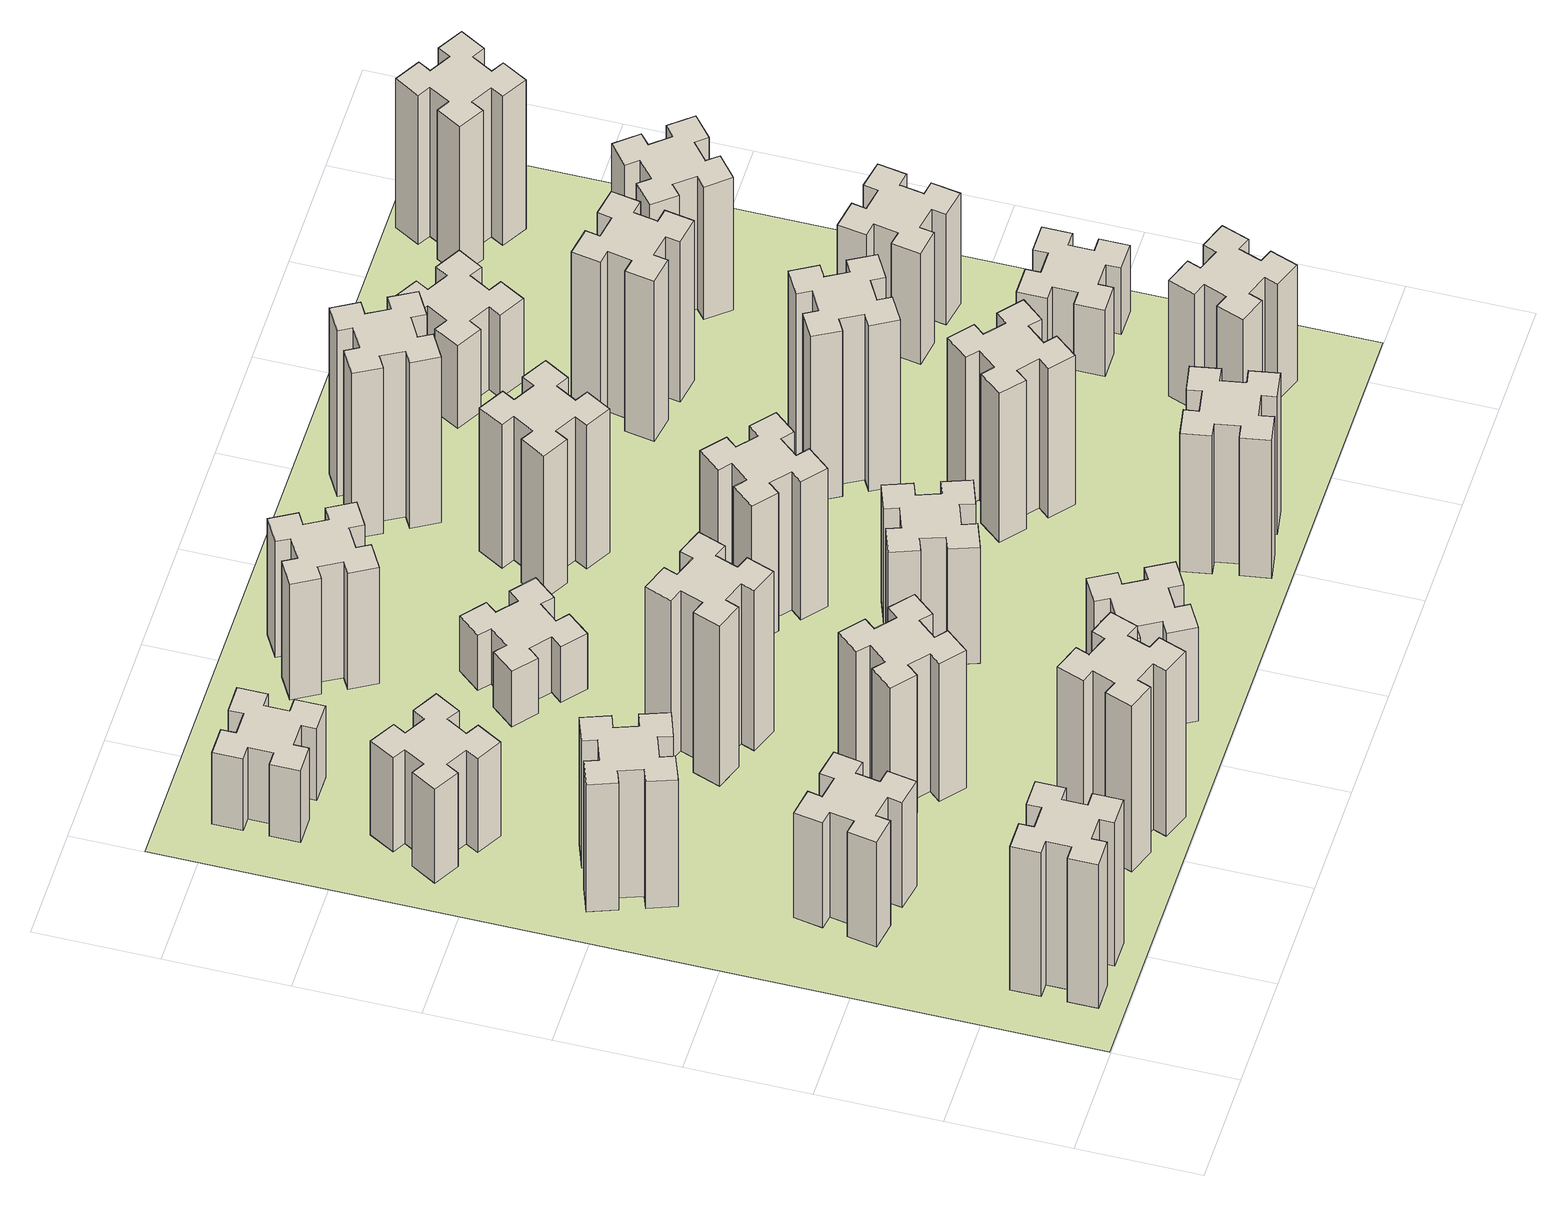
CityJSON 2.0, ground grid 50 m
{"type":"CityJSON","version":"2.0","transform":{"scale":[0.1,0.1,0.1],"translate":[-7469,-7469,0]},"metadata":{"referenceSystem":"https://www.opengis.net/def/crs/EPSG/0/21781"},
"CityObjects":{
"building1":{"type":"Building","attributes":{"class":"1000","function":"1000","usage":"1000","yearOfConstruction":2016,"roofType":"1000","measuredHeight":78,"storeysAboveGround":30,"storeysBelowGround":0},"geometry":[{"type":"Solid","lod":"1","boundaries":[[[[0,1,2,3,4,5,6,7,8,9,10,11,12,13,14,15,16,17,18,19]],[[17,16,20,21]],[[16,15,22,20]],[[15,14,23,22]],[[14,13,24,23]],[[13,12,25,24]],[[12,11,26,25]],[[11,10,27,26]],[[10,9,28,27]],[[9,8,29,28]],[[8,7,30,29]],[[7,6,31,30]],[[6,5,32,31]],[[5,4,33,32]],[[4,3,34,33]],[[3,2,35,34]],[[2,1,36,35]],[[1,0,37,36]],[[0,19,38,37]],[[19,18,39,38]],[[18,17,21,39]],[[24,25,26,27,28,29,30,31,32,33,34,35,36,37,38,39,21,20,22,23]]]]}]},
"building2":{"type":"Building","attributes":{"class":"1000","function":"1000","usage":"1000","yearOfConstruction":2016,"roofType":"1000","measuredHeight":57,"storeysAboveGround":30,"storeysBelowGround":0},"geometry":[{"type":"Solid","lod":"1","boundaries":[[[[40,41,42,43,44,45,46,47,48,49,50,51,52,53,54,55,56,57,58,59]],[[57,56,60,61]],[[56,55,62,60]],[[55,54,63,62]],[[54,53,64,63]],[[53,52,65,64]],[[52,51,66,65]],[[51,50,67,66]],[[50,49,68,67]],[[49,48,69,68]],[[48,47,70,69]],[[47,46,71,70]],[[46,45,72,71]],[[45,44,73,72]],[[44,43,74,73]],[[43,42,75,74]],[[42,41,76,75]],[[41,40,77,76]],[[40,59,78,77]],[[59,58,79,78]],[[58,57,61,79]],[[64,65,66,67,68,69,70,71,72,73,74,75,76,77,78,79,61,60,62,63]]]]}]},
"building3":{"type":"Building","attributes":{"class":"1000","function":"1000","usage":"1000","yearOfConstruction":2016,"roofType":"1000","measuredHeight":69,"storeysAboveGround":30,"storeysBelowGround":0},"geometry":[{"type":"Solid","lod":"1","boundaries":[[[[80,81,82,83,84,85,86,87,88,89,90,91,92,93,94,95,96,97,98,99]],[[97,96,100,101]],[[96,95,102,100]],[[95,94,103,102]],[[94,93,104,103]],[[93,92,105,104]],[[92,91,106,105]],[[91,90,107,106]],[[90,89,108,107]],[[89,88,109,108]],[[88,87,110,109]],[[87,86,111,110]],[[86,85,112,111]],[[85,84,113,112]],[[84,83,114,113]],[[83,82,115,114]],[[82,81,116,115]],[[81,80,117,116]],[[80,99,118,117]],[[99,98,119,118]],[[98,97,101,119]],[[104,105,106,107,108,109,110,111,112,113,114,115,116,117,118,119,101,100,102,103]]]]}]},
"building4":{"type":"Building","attributes":{"class":"1000","function":"1000","usage":"1000","yearOfConstruction":2016,"roofType":"1000","measuredHeight":51,"storeysAboveGround":30,"storeysBelowGround":0},"geometry":[{"type":"Solid","lod":"1","boundaries":[[[[120,121,122,123,124,125,126,127,128,129,130,131,132,133,134,135,136,137,138,139]],[[137,136,140,141]],[[136,135,142,140]],[[135,134,143,142]],[[134,133,144,143]],[[133,132,145,144]],[[132,131,146,145]],[[131,130,147,146]],[[130,129,148,147]],[[129,128,149,148]],[[128,127,150,149]],[[127,126,151,150]],[[126,125,152,151]],[[125,124,153,152]],[[124,123,154,153]],[[123,122,155,154]],[[122,121,156,155]],[[121,120,157,156]],[[120,139,158,157]],[[139,138,159,158]],[[138,137,141,159]],[[144,145,146,147,148,149,150,151,152,153,154,155,156,157,158,159,141,140,142,143]]]]}]},
"building5":{"type":"Building","attributes":{"class":"1000","function":"1000","usage":"1000","yearOfConstruction":2016,"roofType":"1000","measuredHeight":90,"storeysAboveGround":30,"storeysBelowGround":0},"geometry":[{"type":"Solid","lod":"1","boundaries":[[[[160,161,162,163,164,165,166,167,168,169,170,171,172,173,174,175,176,177,178,179]],[[177,176,180,181]],[[176,175,182,180]],[[175,174,183,182]],[[174,173,184,183]],[[173,172,185,184]],[[172,171,186,185]],[[171,170,187,186]],[[170,169,188,187]],[[169,168,189,188]],[[168,167,190,189]],[[167,166,191,190]],[[166,165,192,191]],[[165,164,193,192]],[[164,163,194,193]],[[163,162,195,194]],[[162,161,196,195]],[[161,160,197,196]],[[160,179,198,197]],[[179,178,199,198]],[[178,177,181,199]],[[184,185,186,187,188,189,190,191,192,193,194,195,196,197,198,199,181,180,182,183]]]]}]},
"building6":{"type":"Building","attributes":{"class":"1000","function":"1000","usage":"1000","yearOfConstruction":2016,"roofType":"1000","measuredHeight":39,"storeysAboveGround":30,"storeysBelowGround":0},"geometry":[{"type":"Solid","lod":"1","boundaries":[[[[200,201,202,203,204,205,206,207,208,209,210,211,212,213,214,215,216,217,218,219]],[[217,216,220,221]],[[216,215,222,220]],[[215,214,223,222]],[[214,213,224,223]],[[213,212,225,224]],[[212,211,226,225]],[[211,210,227,226]],[[210,209,228,227]],[[209,208,229,228]],[[208,207,230,229]],[[207,206,231,230]],[[206,205,232,231]],[[205,204,233,232]],[[204,203,234,233]],[[203,202,235,234]],[[202,201,236,235]],[[201,200,237,236]],[[200,219,238,237]],[[219,218,239,238]],[[218,217,221,239]],[[224,225,226,227,228,229,230,231,232,233,234,235,236,237,238,239,221,220,222,223]]]]}]},
"building7":{"type":"Building","attributes":{"class":"1000","function":"1000","usage":"1000","yearOfConstruction":2016,"roofType":"1000","measuredHeight":75,"storeysAboveGround":30,"storeysBelowGround":0},"geometry":[{"type":"Solid","lod":"1","boundaries":[[[[240,241,242,243,244,245,246,247,248,249,250,251,252,253,254,255,256,257,258,259]],[[257,256,260,261]],[[256,255,262,260]],[[255,254,263,262]],[[254,253,264,263]],[[253,252,265,264]],[[252,251,266,265]],[[251,250,267,266]],[[250,249,268,267]],[[249,248,269,268]],[[248,247,270,269]],[[247,246,271,270]],[[246,245,272,271]],[[245,244,273,272]],[[244,243,274,273]],[[243,242,275,274]],[[242,241,276,275]],[[241,240,277,276]],[[240,259,278,277]],[[259,258,279,278]],[[258,257,261,279]],[[264,265,266,267,268,269,270,271,272,273,274,275,276,277,278,279,261,260,262,263]]]]}]},
"building8":{"type":"Building","attributes":{"class":"1000","function":"1000","usage":"1000","yearOfConstruction":2016,"roofType":"1000","measuredHeight":87,"storeysAboveGround":30,"storeysBelowGround":0},"geometry":[{"type":"Solid","lod":"1","boundaries":[[[[280,281,282,283,284,285,286,287,288,289,290,291,292,293,294,295,296,297,298,299]],[[297,296,300,301]],[[296,295,302,300]],[[295,294,303,302]],[[294,293,304,303]],[[293,292,305,304]],[[292,291,306,305]],[[291,290,307,306]],[[290,289,308,307]],[[289,288,309,308]],[[288,287,310,309]],[[287,286,311,310]],[[286,285,312,311]],[[285,284,313,312]],[[284,283,314,313]],[[283,282,315,314]],[[282,281,316,315]],[[281,280,317,316]],[[280,299,318,317]],[[299,298,319,318]],[[298,297,301,319]],[[304,305,306,307,308,309,310,311,312,313,314,315,316,317,318,319,301,300,302,303]]]]}]},
"building9":{"type":"Building","attributes":{"class":"1000","function":"1000","usage":"1000","yearOfConstruction":2016,"roofType":"1000","measuredHeight":51,"storeysAboveGround":30,"storeysBelowGround":0},"geometry":[{"type":"Solid","lod":"1","boundaries":[[[[320,321,322,323,324,325,326,327,328,329,330,331,332,333,334,335,336,337,338,339]],[[337,336,340,341]],[[336,335,342,340]],[[335,334,343,342]],[[334,333,344,343]],[[333,332,345,344]],[[332,331,346,345]],[[331,330,347,346]],[[330,329,348,347]],[[329,328,349,348]],[[328,327,350,349]],[[327,326,351,350]],[[326,325,352,351]],[[325,324,353,352]],[[324,323,354,353]],[[323,322,355,354]],[[322,321,356,355]],[[321,320,357,356]],[[320,339,358,357]],[[339,338,359,358]],[[338,337,341,359]],[[344,345,346,347,348,349,350,351,352,353,354,355,356,357,358,359,341,340,342,343]]]]}]},
"building10":{"type":"Building","attributes":{"class":"1000","function":"1000","usage":"1000","yearOfConstruction":2016,"roofType":"1000","measuredHeight":30,"storeysAboveGround":30,"storeysBelowGround":0},"geometry":[{"type":"Solid","lod":"1","boundaries":[[[[360,361,362,363,364,365,366,367,368,369,370,371,372,373,374,375,376,377,378,379]],[[377,376,380,381]],[[376,375,382,380]],[[375,374,383,382]],[[374,373,384,383]],[[373,372,385,384]],[[372,371,386,385]],[[371,370,387,386]],[[370,369,388,387]],[[369,368,389,388]],[[368,367,390,389]],[[367,366,391,390]],[[366,365,392,391]],[[365,364,393,392]],[[364,363,394,393]],[[363,362,395,394]],[[362,361,396,395]],[[361,360,397,396]],[[360,379,398,397]],[[379,378,399,398]],[[378,377,381,399]],[[384,385,386,387,388,389,390,391,392,393,394,395,396,397,398,399,381,380,382,383]]]]}]},
"building11":{"type":"Building","attributes":{"class":"1000","function":"1000","usage":"1000","yearOfConstruction":2016,"roofType":"1000","measuredHeight":63,"storeysAboveGround":30,"storeysBelowGround":0},"geometry":[{"type":"Solid","lod":"1","boundaries":[[[[400,401,402,403,404,405,406,407,408,409,410,411,412,413,414,415,416,417,418,419]],[[417,416,420,421]],[[416,415,422,420]],[[415,414,423,422]],[[414,413,424,423]],[[413,412,425,424]],[[412,411,426,425]],[[411,410,427,426]],[[410,409,428,427]],[[409,408,429,428]],[[408,407,430,429]],[[407,406,431,430]],[[406,405,432,431]],[[405,404,433,432]],[[404,403,434,433]],[[403,402,435,434]],[[402,401,436,435]],[[401,400,437,436]],[[400,419,438,437]],[[419,418,439,438]],[[418,417,421,439]],[[424,425,426,427,428,429,430,431,432,433,434,435,436,437,438,439,421,420,422,423]]]]}]},
"building12":{"type":"Building","attributes":{"class":"1000","function":"1000","usage":"1000","yearOfConstruction":2016,"roofType":"1000","measuredHeight":63,"storeysAboveGround":30,"storeysBelowGround":0},"geometry":[{"type":"Solid","lod":"1","boundaries":[[[[440,441,442,443,444,445,446,447,448,449,450,451,452,453,454,455,456,457,458,459]],[[457,456,460,461]],[[456,455,462,460]],[[455,454,463,462]],[[454,453,464,463]],[[453,452,465,464]],[[452,451,466,465]],[[451,450,467,466]],[[450,449,468,467]],[[449,448,469,468]],[[448,447,470,469]],[[447,446,471,470]],[[446,445,472,471]],[[445,444,473,472]],[[444,443,474,473]],[[443,442,475,474]],[[442,441,476,475]],[[441,440,477,476]],[[440,459,478,477]],[[459,458,479,478]],[[458,457,461,479]],[[464,465,466,467,468,469,470,471,472,473,474,475,476,477,478,479,461,460,462,463]]]]}]},
"building13":{"type":"Building","attributes":{"class":"1000","function":"1000","usage":"1000","yearOfConstruction":2016,"roofType":"1000","measuredHeight":75,"storeysAboveGround":30,"storeysBelowGround":0},"geometry":[{"type":"Solid","lod":"1","boundaries":[[[[480,481,482,483,484,485,486,487,488,489,490,491,492,493,494,495,496,497,498,499]],[[497,496,500,501]],[[496,495,502,500]],[[495,494,503,502]],[[494,493,504,503]],[[493,492,505,504]],[[492,491,506,505]],[[491,490,507,506]],[[490,489,508,507]],[[489,488,509,508]],[[488,487,510,509]],[[487,486,511,510]],[[486,485,512,511]],[[485,484,513,512]],[[484,483,514,513]],[[483,482,515,514]],[[482,481,516,515]],[[481,480,517,516]],[[480,499,518,517]],[[499,498,519,518]],[[498,497,501,519]],[[504,505,506,507,508,509,510,511,512,513,514,515,516,517,518,519,501,500,502,503]]]]}]},
"building14":{"type":"Building","attributes":{"class":"1000","function":"1000","usage":"1000","yearOfConstruction":2016,"roofType":"1000","measuredHeight":78,"storeysAboveGround":30,"storeysBelowGround":0},"geometry":[{"type":"Solid","lod":"1","boundaries":[[[[520,521,522,523,524,525,526,527,528,529,530,531,532,533,534,535,536,537,538,539]],[[537,536,540,541]],[[536,535,542,540]],[[535,534,543,542]],[[534,533,544,543]],[[533,532,545,544]],[[532,531,546,545]],[[531,530,547,546]],[[530,529,548,547]],[[529,528,549,548]],[[528,527,550,549]],[[527,526,551,550]],[[526,525,552,551]],[[525,524,553,552]],[[524,523,554,553]],[[523,522,555,554]],[[522,521,556,555]],[[521,520,557,556]],[[520,539,558,557]],[[539,538,559,558]],[[538,537,541,559]],[[544,545,546,547,548,549,550,551,552,553,554,555,556,557,558,559,541,540,542,543]]]]}]},
"building15":{"type":"Building","attributes":{"class":"1000","function":"1000","usage":"1000","yearOfConstruction":2016,"roofType":"1000","measuredHeight":75,"storeysAboveGround":30,"storeysBelowGround":0},"geometry":[{"type":"Solid","lod":"1","boundaries":[[[[560,561,562,563,564,565,566,567,568,569,570,571,572,573,574,575,576,577,578,579]],[[577,576,580,581]],[[576,575,582,580]],[[575,574,583,582]],[[574,573,584,583]],[[573,572,585,584]],[[572,571,586,585]],[[571,570,587,586]],[[570,569,588,587]],[[569,568,589,588]],[[568,567,590,589]],[[567,566,591,590]],[[566,565,592,591]],[[565,564,593,592]],[[564,563,594,593]],[[563,562,595,594]],[[562,561,596,595]],[[561,560,597,596]],[[560,579,598,597]],[[579,578,599,598]],[[578,577,581,599]],[[584,585,586,587,588,589,590,591,592,593,594,595,596,597,598,599,581,580,582,583]]]]}]},
"building16":{"type":"Building","attributes":{"class":"1000","function":"1000","usage":"1000","yearOfConstruction":2016,"roofType":"1000","measuredHeight":81,"storeysAboveGround":30,"storeysBelowGround":0},"geometry":[{"type":"Solid","lod":"1","boundaries":[[[[600,601,602,603,604,605,606,607,608,609,610,611,612,613,614,615,616,617,618,619]],[[617,616,620,621]],[[616,615,622,620]],[[615,614,623,622]],[[614,613,624,623]],[[613,612,625,624]],[[612,611,626,625]],[[611,610,627,626]],[[610,609,628,627]],[[609,608,629,628]],[[608,607,630,629]],[[607,606,631,630]],[[606,605,632,631]],[[605,604,633,632]],[[604,603,634,633]],[[603,602,635,634]],[[602,601,636,635]],[[601,600,637,636]],[[600,619,638,637]],[[619,618,639,638]],[[618,617,621,639]],[[624,625,626,627,628,629,630,631,632,633,634,635,636,637,638,639,621,620,622,623]]]]}]},
"building17":{"type":"Building","attributes":{"class":"1000","function":"1000","usage":"1000","yearOfConstruction":2016,"roofType":"1000","measuredHeight":90,"storeysAboveGround":30,"storeysBelowGround":0},"geometry":[{"type":"Solid","lod":"1","boundaries":[[[[640,641,642,643,644,645,646,647,648,649,650,651,652,653,654,655,656,657,658,659]],[[657,656,660,661]],[[656,655,662,660]],[[655,654,663,662]],[[654,653,664,663]],[[653,652,665,664]],[[652,651,666,665]],[[651,650,667,666]],[[650,649,668,667]],[[649,648,669,668]],[[648,647,670,669]],[[647,646,671,670]],[[646,645,672,671]],[[645,644,673,672]],[[644,643,674,673]],[[643,642,675,674]],[[642,641,676,675]],[[641,640,677,676]],[[640,659,678,677]],[[659,658,679,678]],[[658,657,661,679]],[[664,665,666,667,668,669,670,671,672,673,674,675,676,677,678,679,661,660,662,663]]]]}]},
"building18":{"type":"Building","attributes":{"class":"1000","function":"1000","usage":"1000","yearOfConstruction":2016,"roofType":"1000","measuredHeight":90,"storeysAboveGround":30,"storeysBelowGround":0},"geometry":[{"type":"Solid","lod":"1","boundaries":[[[[680,681,682,683,684,685,686,687,688,689,690,691,692,693,694,695,696,697,698,699]],[[697,696,700,701]],[[696,695,702,700]],[[695,694,703,702]],[[694,693,704,703]],[[693,692,705,704]],[[692,691,706,705]],[[691,690,707,706]],[[690,689,708,707]],[[689,688,709,708]],[[688,687,710,709]],[[687,686,711,710]],[[686,685,712,711]],[[685,684,713,712]],[[684,683,714,713]],[[683,682,715,714]],[[682,681,716,715]],[[681,680,717,716]],[[680,699,718,717]],[[699,698,719,718]],[[698,697,701,719]],[[704,705,706,707,708,709,710,711,712,713,714,715,716,717,718,719,701,700,702,703]]]]}]},
"building19":{"type":"Building","attributes":{"class":"1000","function":"1000","usage":"1000","yearOfConstruction":2016,"roofType":"1000","measuredHeight":87,"storeysAboveGround":30,"storeysBelowGround":0},"geometry":[{"type":"Solid","lod":"1","boundaries":[[[[720,721,722,723,724,725,726,727,728,729,730,731,732,733,734,735,736,737,738,739]],[[737,736,740,741]],[[736,735,742,740]],[[735,734,743,742]],[[734,733,744,743]],[[733,732,745,744]],[[732,731,746,745]],[[731,730,747,746]],[[730,729,748,747]],[[729,728,749,748]],[[728,727,750,749]],[[727,726,751,750]],[[726,725,752,751]],[[725,724,753,752]],[[724,723,754,753]],[[723,722,755,754]],[[722,721,756,755]],[[721,720,757,756]],[[720,739,758,757]],[[739,738,759,758]],[[738,737,741,759]],[[744,745,746,747,748,749,750,751,752,753,754,755,756,757,758,759,741,740,742,743]]]]}]},
"building20":{"type":"Building","attributes":{"class":"1000","function":"1000","usage":"1000","yearOfConstruction":2016,"roofType":"1000","measuredHeight":63,"storeysAboveGround":30,"storeysBelowGround":0},"geometry":[{"type":"Solid","lod":"1","boundaries":[[[[760,761,762,763,764,765,766,767,768,769,770,771,772,773,774,775,776,777,778,779]],[[777,776,780,781]],[[776,775,782,780]],[[775,774,783,782]],[[774,773,784,783]],[[773,772,785,784]],[[772,771,786,785]],[[771,770,787,786]],[[770,769,788,787]],[[769,768,789,788]],[[768,767,790,789]],[[767,766,791,790]],[[766,765,792,791]],[[765,764,793,792]],[[764,763,794,793]],[[763,762,795,794]],[[762,761,796,795]],[[761,760,797,796]],[[760,779,798,797]],[[779,778,799,798]],[[778,777,781,799]],[[784,785,786,787,788,789,790,791,792,793,794,795,796,797,798,799,781,780,782,783]]]]}]},
"building21":{"type":"Building","attributes":{"class":"1000","function":"1000","usage":"1000","yearOfConstruction":2016,"roofType":"1000","measuredHeight":45,"storeysAboveGround":30,"storeysBelowGround":0},"geometry":[{"type":"Solid","lod":"1","boundaries":[[[[800,801,802,803,804,805,806,807,808,809,810,811,812,813,814,815,816,817,818,819]],[[817,816,820,821]],[[816,815,822,820]],[[815,814,823,822]],[[814,813,824,823]],[[813,812,825,824]],[[812,811,826,825]],[[811,810,827,826]],[[810,809,828,827]],[[809,808,829,828]],[[808,807,830,829]],[[807,806,831,830]],[[806,805,832,831]],[[805,804,833,832]],[[804,803,834,833]],[[803,802,835,834]],[[802,801,836,835]],[[801,800,837,836]],[[800,819,838,837]],[[819,818,839,838]],[[818,817,821,839]],[[824,825,826,827,828,829,830,831,832,833,834,835,836,837,838,839,821,820,822,823]]]]}]},
"building22":{"type":"Building","attributes":{"class":"1000","function":"1000","usage":"1000","yearOfConstruction":2016,"roofType":"1000","measuredHeight":36,"storeysAboveGround":30,"storeysBelowGround":0},"geometry":[{"type":"Solid","lod":"1","boundaries":[[[[840,841,842,843,844,845,846,847,848,849,850,851,852,853,854,855,856,857,858,859]],[[857,856,860,861]],[[856,855,862,860]],[[855,854,863,862]],[[854,853,864,863]],[[853,852,865,864]],[[852,851,866,865]],[[851,850,867,866]],[[850,849,868,867]],[[849,848,869,868]],[[848,847,870,869]],[[847,846,871,870]],[[846,845,872,871]],[[845,844,873,872]],[[844,843,874,873]],[[843,842,875,874]],[[842,841,876,875]],[[841,840,877,876]],[[840,859,878,877]],[[859,858,879,878]],[[858,857,861,879]],[[864,865,866,867,868,869,870,871,872,873,874,875,876,877,878,879,861,860,862,863]]]]}]},
"building23":{"type":"Building","attributes":{"class":"1000","function":"1000","usage":"1000","yearOfConstruction":2016,"roofType":"1000","measuredHeight":60,"storeysAboveGround":30,"storeysBelowGround":0},"geometry":[{"type":"Solid","lod":"1","boundaries":[[[[880,881,882,883,884,885,886,887,888,889,890,891,892,893,894,895,896,897,898,899]],[[897,896,900,901]],[[896,895,902,900]],[[895,894,903,902]],[[894,893,904,903]],[[893,892,905,904]],[[892,891,906,905]],[[891,890,907,906]],[[890,889,908,907]],[[889,888,909,908]],[[888,887,910,909]],[[887,886,911,910]],[[886,885,912,911]],[[885,884,913,912]],[[884,883,914,913]],[[883,882,915,914]],[[882,881,916,915]],[[881,880,917,916]],[[880,899,918,917]],[[899,898,919,918]],[[898,897,901,919]],[[904,905,906,907,908,909,910,911,912,913,914,915,916,917,918,919,901,900,902,903]]]]}]},
"building24":{"type":"Building","attributes":{"class":"1000","function":"1000","usage":"1000","yearOfConstruction":2016,"roofType":"1000","measuredHeight":72,"storeysAboveGround":30,"storeysBelowGround":0},"geometry":[{"type":"Solid","lod":"1","boundaries":[[[[920,921,922,923,924,925,926,927,928,929,930,931,932,933,934,935,936,937,938,939]],[[937,936,940,941]],[[936,935,942,940]],[[935,934,943,942]],[[934,933,944,943]],[[933,932,945,944]],[[932,931,946,945]],[[931,930,947,946]],[[930,929,948,947]],[[929,928,949,948]],[[928,927,950,949]],[[927,926,951,950]],[[926,925,952,951]],[[925,924,953,952]],[[924,923,954,953]],[[923,922,955,954]],[[922,921,956,955]],[[921,920,957,956]],[[920,939,958,957]],[[939,938,959,958]],[[938,937,941,959]],[[944,945,946,947,948,949,950,951,952,953,954,955,956,957,958,959,941,940,942,943]]]]}]},
"building25":{"type":"Building","attributes":{"class":"1000","function":"1000","usage":"1000","yearOfConstruction":2016,"roofType":"1000","measuredHeight":81,"storeysAboveGround":30,"storeysBelowGround":0},"geometry":[{"type":"Solid","lod":"1","boundaries":[[[[960,961,962,963,964,965,966,967,968,969,970,971,972,973,974,975,976,977,978,979]],[[977,976,980,981]],[[976,975,982,980]],[[975,974,983,982]],[[974,973,984,983]],[[973,972,985,984]],[[972,971,986,985]],[[971,970,987,986]],[[970,969,988,987]],[[969,968,989,988]],[[968,967,990,989]],[[967,966,991,990]],[[966,965,992,991]],[[965,964,993,992]],[[964,963,994,993]],[[963,962,995,994]],[[962,961,996,995]],[[961,960,997,996]],[[960,979,998,997]],[[979,978,999,998]],[[978,977,981,999]],[[984,985,986,987,988,989,990,991,992,993,994,995,996,997,998,999,981,980,982,983]]]]}]},
"landuse1":{"type":"LandUse","attributes":{"name":"plot1","function":"1010"},"geometry":[{"type":"MultiSurface","lod":"1","boundaries":[[[1000,1001,1002,1003]]]}]}
},
"vertices":[
[265,325,0],[265,225,0],[205,225,0],[205,105,0],[325,105,0],[325,165,0],[425,165,0],[425,105,0],[545,105,0],[545,225,0],[485,225,0],[485,325,0],[545,325,0],[545,445,0],[425,445,0],[425,385,0],[325,385,0],[325,445,0],[205,445,0],[205,325,0],[325,385,780],[325,445,780],[425,385,780],[425,445,780],[545,445,780],[545,325,780],[485,325,780],[485,225,780],[545,225,780],[545,105,780],[425,105,780],[425,165,780],[325,165,780],[325,105,780],[205,105,780],[205,225,780],[265,225,780],[265,325,780],[205,325,780],[205,445,780],
[407,1016,0],[505,998,0],[495,939,0],[613,918,0],[634,1037,0],[575,1047,0],[592,1145,0],[651,1135,0],[672,1253,0],[554,1274,0],[544,1215,0],[445,1232,0],[456,1291,0],[337,1312,0],[317,1194,0],[376,1184,0],[358,1085,0],[299,1096,0],[278,977,0],[397,957,0],[358,1085,570],[299,1096,570],[376,1184,570],[317,1194,570],[337,1312,570],[456,1291,570],[445,1232,570],[544,1215,570],[554,1274,570],[672,1253,570],[651,1135,570],[592,1145,570],[575,1047,570],[634,1037,570],[613,918,570],[495,939,570],[505,998,570],[407,1016,570],[397,957,570],[278,977,570],
[366,1835,0],[460,1869,0],[480,1813,0],[593,1854,0],[552,1967,0],[496,1946,0],[462,2040,0],[518,2060,0],[477,2173,0],[364,2132,0],[385,2076,0],[291,2042,0],[270,2098,0],[157,2057,0],[199,1944,0],[255,1965,0],[289,1871,0],[233,1850,0],[274,1737,0],[387,1779,0],[289,1871,690],[233,1850,690],[255,1965,690],[199,1944,690],[157,2057,690],[270,2098,690],[291,2042,690],[385,2076,690],[364,2132,690],[477,2173,690],[518,2060,690],[462,2040,690],[496,1946,690],[552,1967,690],[593,1854,690],[480,1813,690],[460,1869,690],[366,1835,690],[387,1779,690],[274,1737,690],
[446,2597,0],[496,2684,0],[548,2654,0],[608,2758,0],[504,2818,0],[474,2766,0],[387,2816,0],[417,2868,0],[313,2928,0],[253,2824,0],[305,2794,0],[255,2707,0],[203,2737,0],[143,2633,0],[247,2573,0],[277,2625,0],[364,2575,0],[334,2523,0],[438,2463,0],[498,2567,0],[364,2575,510],[334,2523,510],[277,2625,510],[247,2573,510],[143,2633,510],[203,2737,510],[255,2707,510],[305,2794,510],[253,2824,510],[313,2928,510],[417,2868,510],[387,2816,510],[474,2766,510],[504,2818,510],[608,2758,510],[548,2654,510],[496,2684,510],[446,2597,510],[498,2567,510],[438,2463,510],
[1029,360,0],[995,266,0],[939,287,0],[897,174,0],[1010,133,0],[1031,189,0],[1125,155,0],[1104,99,0],[1217,57,0],[1258,170,0],[1202,191,0],[1236,285,0],[1292,264,0],[1333,377,0],[1220,418,0],[1200,362,0],[1106,396,0],[1127,452,0],[1014,493,0],[973,380,0],[1106,396,900],[1127,452,900],[1200,362,900],[1220,418,900],[1333,377,900],[1292,264,900],[1236,285,900],[1202,191,900],[1258,170,900],[1217,57,900],[1104,99,900],[1125,155,900],[1031,189,900],[1010,133,900],[897,174,900],[939,287,900],[995,266,900],[1029,360,900],[973,380,900],[1014,493,900],
[265,3385,0],[265,3285,0],[205,3285,0],[205,3165,0],[325,3165,0],[325,3225,0],[425,3225,0],[425,3165,0],[545,3165,0],[545,3285,0],[485,3285,0],[485,3385,0],[545,3385,0],[545,3505,0],[425,3505,0],[425,3445,0],[325,3445,0],[325,3505,0],[205,3505,0],[205,3385,0],[325,3445,390],[325,3505,390],[425,3445,390],[425,3505,390],[545,3505,390],[545,3385,390],[485,3385,390],[485,3285,390],[545,3285,390],[545,3165,390],[425,3165,390],[425,3225,390],[325,3225,390],[325,3165,390],[205,3165,390],[205,3285,390],[265,3285,390],[265,3385,390],[205,3385,390],[205,3505,390],
[1006,1063,0],[1083,999,0],[1044,953,0],[1136,876,0],[1213,968,0],[1167,1006,0],[1232,1083,0],[1278,1044,0],[1355,1136,0],[1263,1213,0],[1224,1167,0],[1148,1232,0],[1186,1278,0],[1094,1355,0],[1017,1263,0],[1063,1224,0],[999,1148,0],[953,1186,0],[876,1094,0],[968,1017,0],[999,1148,750],[953,1186,750],[1063,1224,750],[1017,1263,750],[1094,1355,750],[1186,1278,750],[1148,1232,750],[1224,1167,750],[1263,1213,750],[1355,1136,750],[1278,1044,750],[1232,1083,750],[1167,1006,750],[1213,968,750],[1136,876,750],[1044,953,750],[1083,999,750],[1006,1063,750],[968,1017,750],[876,1094,750],
[1202,1771,0],[1236,1865,0],[1292,1844,0],[1333,1957,0],[1220,1998,0],[1200,1942,0],[1106,1976,0],[1127,2032,0],[1014,2073,0],[973,1960,0],[1029,1940,0],[995,1846,0],[939,1867,0],[897,1754,0],[1010,1713,0],[1031,1769,0],[1125,1735,0],[1104,1679,0],[1217,1637,0],[1258,1750,0],[1125,1735,870],[1104,1679,870],[1031,1769,870],[1010,1713,870],[897,1754,870],[939,1867,870],[995,1846,870],[1029,1940,870],[973,1960,870],[1014,2073,870],[1127,2032,870],[1106,1976,870],[1200,1942,870],[1220,1998,870],[1333,1957,870],[1292,1844,870],[1236,1865,870],[1202,1771,870],[1258,1750,870],[1217,1637,870],
[1744,496,0],[1657,446,0],[1627,498,0],[1523,438,0],[1583,334,0],[1635,364,0],[1685,277,0],[1633,247,0],[1693,143,0],[1797,203,0],[1767,255,0],[1854,305,0],[1884,253,0],[1988,313,0],[1928,417,0],[1876,387,0],[1826,474,0],[1878,504,0],[1818,608,0],[1714,548,0],[1826,474,510],[1878,504,510],[1876,387,510],[1928,417,510],[1988,313,510],[1884,253,510],[1854,305,510],[1767,255,510],[1797,203,510],[1693,143,510],[1633,247,510],[1685,277,510],[1635,364,510],[1583,334,510],[1523,438,510],[1627,498,510],[1657,446,510],[1744,496,510],[1714,548,510],[1818,608,510],
[1267,2486,0],[1332,2563,0],[1378,2524,0],[1455,2616,0],[1363,2693,0],[1324,2647,0],[1248,2712,0],[1286,2758,0],[1194,2835,0],[1117,2743,0],[1163,2704,0],[1099,2628,0],[1053,2666,0],[976,2574,0],[1068,2497,0],[1106,2543,0],[1183,2479,0],[1144,2433,0],[1236,2356,0],[1313,2448,0],[1183,2479,300],[1144,2433,300],[1106,2543,300],[1068,2497,300],[976,2574,300],[1053,2666,300],[1099,2628,300],[1163,2704,300],[1117,2743,300],[1194,2835,300],[1286,2758,300],[1248,2712,300],[1324,2647,300],[1363,2693,300],[1455,2616,300],[1378,2524,300],[1332,2563,300],[1267,2486,300],[1313,2448,300],[1236,2356,300],
[1104,3456,0],[1017,3406,0],[987,3458,0],[883,3398,0],[943,3294,0],[995,3324,0],[1045,3237,0],[993,3207,0],[1053,3103,0],[1157,3163,0],[1127,3215,0],[1214,3265,0],[1244,3213,0],[1348,3273,0],[1288,3377,0],[1236,3347,0],[1186,3434,0],[1238,3464,0],[1178,3568,0],[1074,3508,0],[1186,3434,630],[1238,3464,630],[1236,3347,630],[1288,3377,630],[1348,3273,630],[1244,3213,630],[1214,3265,630],[1127,3215,630],[1157,3163,630],[1053,3103,630],[993,3207,630],[1045,3237,630],[995,3324,630],[943,3294,630],[883,3398,630],[987,3458,630],[1017,3406,630],[1104,3456,630],[1074,3508,630],[1178,3568,630],
[1846,1095,0],[1940,1129,0],[1960,1073,0],[2073,1114,0],[2032,1227,0],[1976,1206,0],[1942,1300,0],[1998,1320,0],[1957,1433,0],[1844,1392,0],[1865,1336,0],[1771,1302,0],[1750,1358,0],[1637,1317,0],[1679,1204,0],[1735,1225,0],[1769,1131,0],[1713,1110,0],[1754,997,0],[1867,1039,0],[1769,1131,630],[1713,1110,630],[1735,1225,630],[1679,1204,630],[1637,1317,630],[1750,1358,630],[1771,1302,630],[1865,1336,630],[1844,1392,630],[1957,1433,630],[1998,1320,630],[1942,1300,630],[1976,1206,630],[2032,1227,630],[2073,1114,630],[1960,1073,630],[1940,1129,630],[1846,1095,630],[1867,1039,630],[1754,997,630],
[1964,1907,0],[1888,1972,0],[1926,2018,0],[1834,2095,0],[1757,2003,0],[1803,1964,0],[1739,1888,0],[1693,1926,0],[1616,1834,0],[1708,1757,0],[1746,1803,0],[1823,1739,0],[1784,1693,0],[1876,1616,0],[1953,1708,0],[1907,1746,0],[1972,1823,0],[2018,1784,0],[2095,1876,0],[2003,1953,0],[1972,1823,750],[2018,1784,750],[1907,1746,750],[1953,1708,750],[1876,1616,750],[1784,1693,750],[1823,1739,750],[1746,1803,750],[1708,1757,750],[1616,1834,750],[1693,1926,750],[1739,1888,750],[1803,1964,750],[1757,2003,750],[1834,2095,750],[1926,2018,750],[1888,1972,750],[1964,1907,750],[2003,1953,750],[2095,1876,750],
[1926,2597,0],[1976,2684,0],[2028,2654,0],[2088,2758,0],[1984,2818,0],[1954,2766,0],[1867,2816,0],[1897,2868,0],[1793,2928,0],[1733,2824,0],[1785,2794,0],[1735,2707,0],[1683,2737,0],[1623,2633,0],[1727,2573,0],[1757,2625,0],[1844,2575,0],[1814,2523,0],[1918,2463,0],[1978,2567,0],[1844,2575,780],[1814,2523,780],[1757,2625,780],[1727,2573,780],[1623,2633,780],[1683,2737,780],[1735,2707,780],[1785,2794,780],[1733,2824,780],[1793,2928,780],[1897,2868,780],[1867,2816,780],[1954,2766,780],[1984,2818,780],[2088,2758,780],[2028,2654,780],[1976,2684,780],[1926,2597,780],[1978,2567,780],[1918,2463,780],
[2712,245,0],[2695,344,0],[2754,354,0],[2733,472,0],[2615,451,0],[2625,392,0],[2527,375,0],[2517,434,0],[2398,413,0],[2419,295,0],[2478,305,0],[2496,207,0],[2437,197,0],[2457,78,0],[2576,99,0],[2565,158,0],[2664,176,0],[2674,117,0],[2792,137,0],[2771,256,0],[2664,176,750],[2674,117,750],[2565,158,750],[2576,99,750],[2457,78,750],[2437,197,750],[2496,207,750],[2478,305,750],[2419,295,750],[2398,413,750],[2517,434,750],[2527,375,750],[2625,392,750],[2615,451,750],[2733,472,750],[2754,354,750],[2695,344,750],[2712,245,750],[2771,256,750],[2792,137,750],
[2647,1006,0],[2712,1083,0],[2758,1044,0],[2835,1136,0],[2743,1213,0],[2704,1167,0],[2628,1232,0],[2666,1278,0],[2574,1355,0],[2497,1263,0],[2543,1224,0],[2479,1148,0],[2433,1186,0],[2356,1094,0],[2448,1017,0],[2486,1063,0],[2563,999,0],[2524,953,0],[2616,876,0],[2693,968,0],[2563,999,810],[2524,953,810],[2486,1063,810],[2448,1017,810],[2356,1094,810],[2433,1186,810],[2479,1148,810],[2543,1224,810],[2497,1263,810],[2574,1355,810],[2666,1278,810],[2628,1232,810],[2704,1167,810],[2743,1213,810],[2835,1136,810],[2758,1044,810],[2712,1083,810],[2647,1006,810],[2693,968,810],[2616,876,810],
[1944,3456,0],[1857,3406,0],[1827,3458,0],[1723,3398,0],[1783,3294,0],[1835,3324,0],[1885,3237,0],[1833,3207,0],[1893,3103,0],[1997,3163,0],[1967,3215,0],[2054,3265,0],[2084,3213,0],[2188,3273,0],[2128,3377,0],[2076,3347,0],[2026,3434,0],[2078,3464,0],[2018,3568,0],[1914,3508,0],[2026,3434,900],[2078,3464,900],[2076,3347,900],[2128,3377,900],[2188,3273,900],[2084,3213,900],[2054,3265,900],[1967,3215,900],[1997,3163,900],[1893,3103,900],[1833,3207,900],[1885,3237,900],[1835,3324,900],[1783,3294,900],[1723,3398,900],[1827,3458,900],[1857,3406,900],[1944,3456,900],[1914,3508,900],[2018,3568,900],
[2475,1744,0],[2525,1657,0],[2473,1627,0],[2533,1523,0],[2637,1583,0],[2607,1635,0],[2694,1685,0],[2724,1633,0],[2828,1693,0],[2768,1797,0],[2716,1767,0],[2666,1854,0],[2718,1884,0],[2658,1988,0],[2554,1928,0],[2584,1876,0],[2497,1826,0],[2467,1878,0],[2363,1818,0],[2423,1714,0],[2497,1826,900],[2467,1878,900],[2584,1876,900],[2554,1928,900],[2658,1988,900],[2718,1884,900],[2666,1854,900],[2716,1767,900],[2768,1797,900],[2828,1693,900],[2724,1633,900],[2694,1685,900],[2607,1635,900],[2637,1583,900],[2533,1523,900],[2473,1627,900],[2525,1657,900],[2475,1744,900],[2423,1714,900],[2363,1818,900],
[2627,2496,0],[2725,2478,0],[2715,2419,0],[2833,2398,0],[2854,2517,0],[2795,2527,0],[2812,2625,0],[2871,2615,0],[2892,2733,0],[2774,2754,0],[2764,2695,0],[2665,2712,0],[2676,2771,0],[2557,2792,0],[2537,2674,0],[2596,2664,0],[2578,2565,0],[2519,2576,0],[2498,2457,0],[2617,2437,0],[2578,2565,870],[2519,2576,870],[2596,2664,870],[2537,2674,870],[2557,2792,870],[2676,2771,870],[2665,2712,870],[2764,2695,870],[2774,2754,870],[2892,2733,870],[2871,2615,870],[2812,2625,870],[2795,2527,870],[2854,2517,870],[2833,2398,870],[2715,2419,870],[2725,2478,870],[2627,2496,870],[2617,2437,870],[2498,2457,870],
[3420,562,0],[3326,596,0],[3347,652,0],[3234,693,0],[3193,580,0],[3249,560,0],[3215,466,0],[3159,487,0],[3117,374,0],[3230,333,0],[3251,389,0],[3345,355,0],[3324,299,0],[3437,257,0],[3478,370,0],[3422,391,0],[3456,485,0],[3512,464,0],[3553,577,0],[3440,618,0],[3456,485,630],[3512,464,630],[3422,391,630],[3478,370,630],[3437,257,630],[3324,299,630],[3345,355,630],[3251,389,630],[3230,333,630],[3117,374,630],[3159,487,630],[3215,466,630],[3249,560,630],[3193,580,630],[3234,693,630],[3347,652,630],[3326,596,630],[3420,562,630],[3440,618,630],[3553,577,630],
[2497,3165,0],[2584,3115,0],[2554,3063,0],[2658,3003,0],[2718,3107,0],[2666,3137,0],[2716,3224,0],[2768,3194,0],[2828,3298,0],[2724,3358,0],[2694,3306,0],[2607,3356,0],[2637,3408,0],[2533,3468,0],[2473,3364,0],[2525,3334,0],[2475,3247,0],[2423,3277,0],[2363,3173,0],[2467,3113,0],[2475,3247,450],[2423,3277,450],[2525,3334,450],[2473,3364,450],[2533,3468,450],[2637,3408,450],[2607,3356,450],[2694,3306,450],[2724,3358,450],[2828,3298,450],[2768,3194,450],[2716,3224,450],[2666,3137,450],[2718,3107,450],[2658,3003,450],[2554,3063,450],[2584,3115,450],[2497,3165,450],[2467,3113,450],[2363,3173,450],
[3325,1165,0],[3325,1065,0],[3265,1065,0],[3265,945,0],[3385,945,0],[3385,1005,0],[3485,1005,0],[3485,945,0],[3605,945,0],[3605,1065,0],[3545,1065,0],[3545,1165,0],[3605,1165,0],[3605,1285,0],[3485,1285,0],[3485,1225,0],[3385,1225,0],[3385,1285,0],[3265,1285,0],[3265,1165,0],[3385,1225,360],[3385,1285,360],[3485,1225,360],[3485,1285,360],[3605,1285,360],[3605,1165,360],[3545,1165,360],[3545,1065,360],[3605,1065,360],[3605,945,360],[3485,945,360],[3485,1005,360],[3385,1005,360],[3385,945,360],[3265,945,360],[3265,1065,360],[3325,1065,360],[3325,1165,360],[3265,1165,360],[3265,1285,360],
[3267,1656,0],[3365,1638,0],[3355,1579,0],[3473,1558,0],[3494,1677,0],[3435,1687,0],[3452,1785,0],[3511,1775,0],[3532,1893,0],[3414,1914,0],[3404,1855,0],[3305,1872,0],[3316,1931,0],[3197,1952,0],[3177,1834,0],[3236,1824,0],[3218,1725,0],[3159,1736,0],[3138,1617,0],[3257,1597,0],[3218,1725,600],[3159,1736,600],[3236,1824,600],[3177,1834,600],[3197,1952,600],[3316,1931,600],[3305,1872,600],[3404,1855,600],[3414,1914,600],[3532,1893,600],[3511,1775,600],[3452,1785,600],[3435,1687,600],[3494,1677,600],[3473,1558,600],[3355,1579,600],[3365,1638,600],[3267,1656,600],[3257,1597,600],[3138,1617,600],
[3119,2563,0],[3183,2486,0],[3137,2448,0],[3214,2356,0],[3306,2433,0],[3268,2479,0],[3344,2543,0],[3383,2497,0],[3475,2574,0],[3398,2666,0],[3352,2628,0],[3287,2704,0],[3333,2743,0],[3256,2835,0],[3164,2758,0],[3203,2712,0],[3126,2647,0],[3088,2693,0],[2996,2616,0],[3073,2524,0],[3126,2647,720],[3088,2693,720],[3203,2712,720],[3164,2758,720],[3256,2835,720],[3333,2743,720],[3287,2704,720],[3352,2628,720],[3398,2666,720],[3475,2574,720],[3383,2497,720],[3344,2543,720],[3268,2479,720],[3306,2433,720],[3214,2356,720],[3137,2448,720],[3183,2486,720],[3119,2563,720],[3073,2524,720],[2996,2616,720],
[3237,3365,0],[3324,3315,0],[3294,3263,0],[3398,3203,0],[3458,3307,0],[3406,3337,0],[3456,3424,0],[3508,3394,0],[3568,3498,0],[3464,3558,0],[3434,3506,0],[3347,3556,0],[3377,3608,0],[3273,3668,0],[3213,3564,0],[3265,3534,0],[3215,3447,0],[3163,3477,0],[3103,3373,0],[3207,3313,0],[3215,3447,810],[3163,3477,810],[3265,3534,810],[3213,3564,810],[3273,3668,810],[3377,3608,810],[3347,3556,810],[3434,3506,810],[3464,3558,810],[3568,3498,810],[3508,3394,810],[3456,3424,810],[3406,3337,810],[3458,3307,810],[3398,3203,810],[3294,3263,810],[3324,3315,810],[3237,3365,810],[3207,3313,810],[3103,3373,810],
[5,3705,0],[3705,3705,0],[3705,5,0],[5,5,0]
]}
